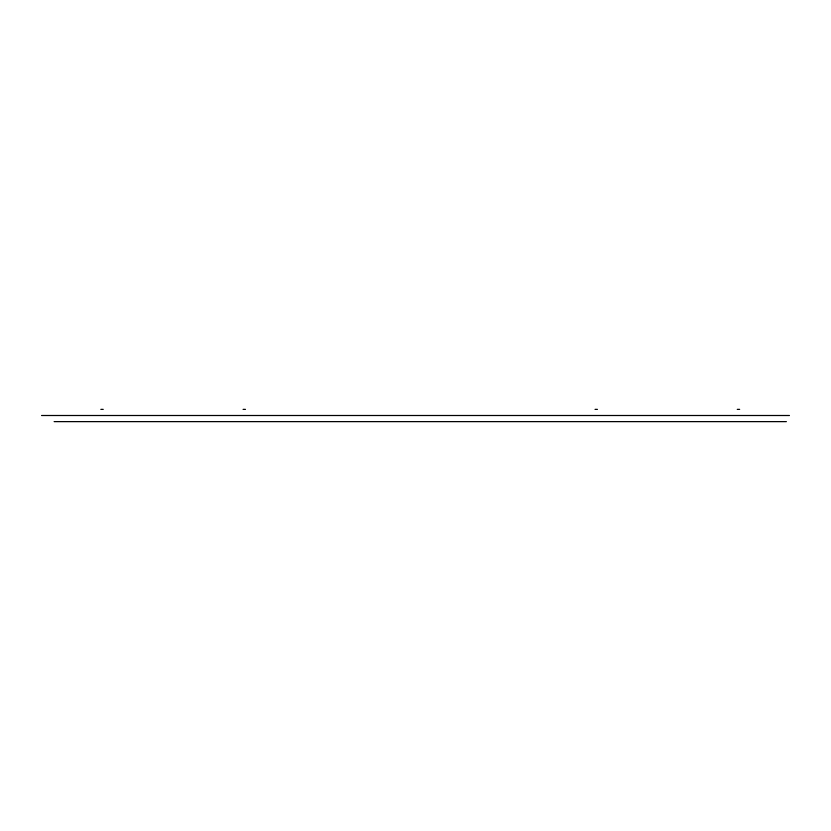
<?xml version="1.0" encoding="UTF-8"?>
<svg xmlns="http://www.w3.org/2000/svg" width="831" height="831" viewBox="0 0 831 831"><rect width="100%" height="100%" fill="white"/><g stroke="black" fill="none" stroke-linecap="round" stroke-linejoin="round"><path stroke-width="1.25" d="M100.842 409.371L103.241 409.371M243.068 409.371L245.467 409.371M595.038 409.371L597.437 409.371M737.263 409.371L739.652 409.371M41.55 415.5L789.45 415.5M54.119 421.629L786.386 421.629"/></g></svg>
